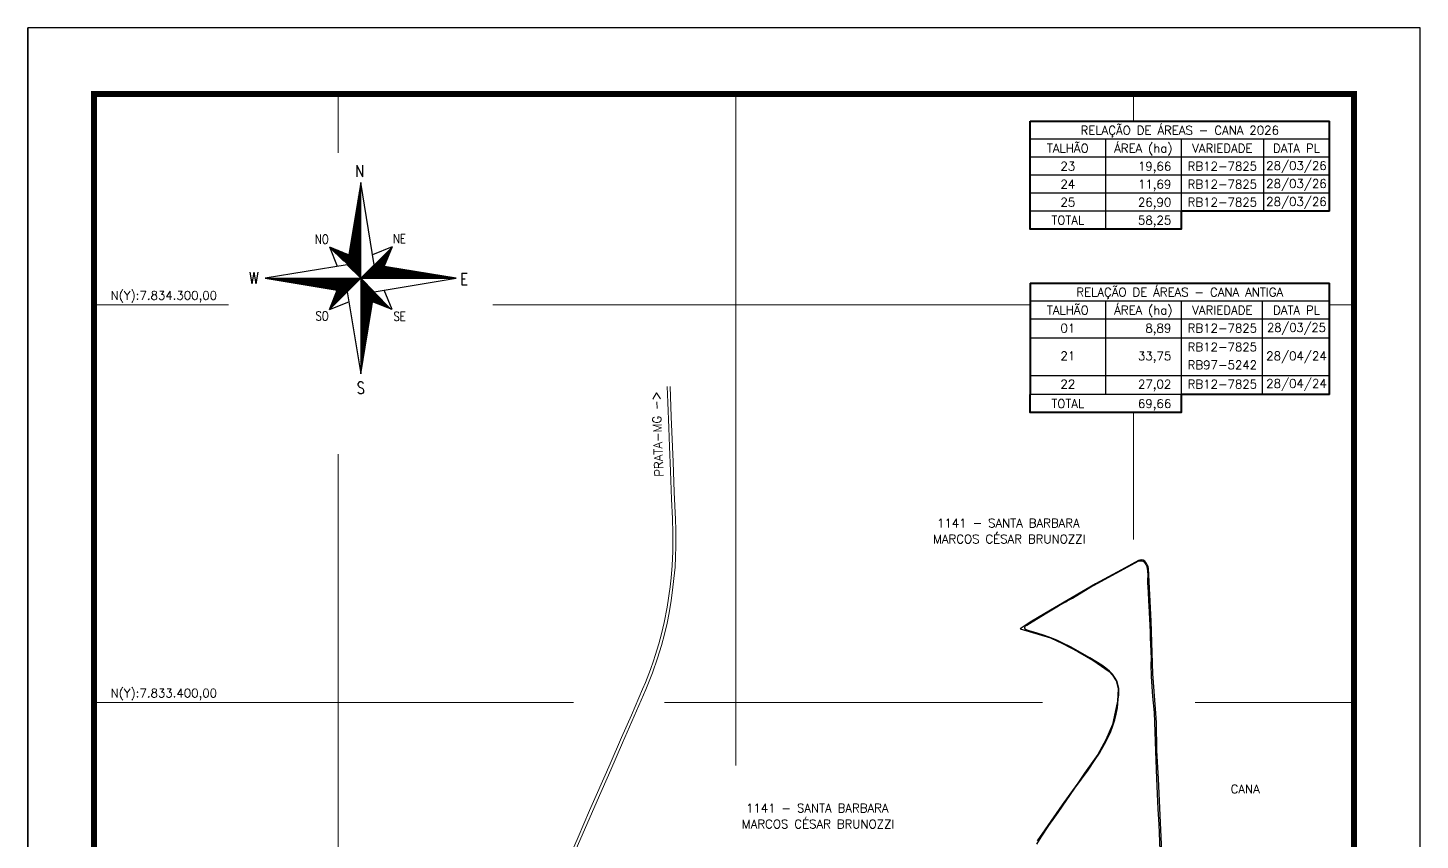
# Model space of a CAD drawing. Header units: inches. Extents: x 726698 to 729848, y 7830472 to 7834927.
# Drawn here: x 726698 to 729848, y 7833089 to 7834927 of the extents above; entities that cross this region are included whole.
import ezdxf
from ezdxf.enums import TextEntityAlignment as Align

# ---------------------------------------------------------------- set-up
doc = ezdxf.new("R2010")
doc.units = ezdxf.units.IN
doc.header["$MEASUREMENT"] = 0
doc.linetypes.add('LIN0', pattern=[0])
for name, color, linetype, lineweight in [('0114000627', 1, 'Continuous', 25), ('MALHA', 8, 'Continuous', 9), ('Margem', 5, 'Continuous', 25), ('RODOVIA', 1, 'Continuous', 25), ('TEXTO', 7, 'Continuous', 25), ('TG', 7, 'LIN0', 25)]:
    doc.layers.add(name, color=color, linetype=linetype, lineweight=lineweight)
for name, color, linetype in [('0114000627025', 5, 'Continuous'), ('CONFRONTANTES', 7, 'Continuous'), ('QUADRO_DE_AREAS_CANA_2026', 7, 'Continuous'), ('QUADRO_DE_AREAS_CANA_ANTIGA', 7, 'Continuous'), ('SETA_NORTE', 3, 'Continuous')]:
    doc.layers.add(name, color=color, linetype=linetype)
doc.styles.add('ROMANS', font='romans')
doc.styles.add('SIMPLEX', font='')
doc.styles.get('SIMPLEX').set_extended_font_data('simplex.shx')

# ---------------------------------------------------------------- blocks, each defined once
blk = doc.blocks.new('A$C309442C0')
at = {"layer": 'SETA_NORTE', "linetype": 'Continuous'}
h = blk.add_hatch(dxfattribs=at)
h.set_pattern_fill('ANSI31', color=256, scale=0.1375, angle=-90, style=0)
h.set_pattern_definition([(315, (-215853.3434, 13873.16845), (0.3086963042, 0.3086963042), [])])
h.paths.add_polyline_path([(73.5, 97.4), (74.7, 104.9), (60, 110.8)])
h = blk.add_hatch(dxfattribs=at)
h.set_pattern_fill('ANSI31', color=256, scale=0.1375, angle=180, style=0)
h.set_pattern_definition([(225, (13869.59828, 216024.21475), (0.3086963042, -0.3086963042), [])])
h.paths.add_polyline_path([(93.8, 97.4), (101.4, 96.2), (107.3, 110.8)])
h = blk.add_hatch(dxfattribs=at)
h.set_pattern_fill('ANSI31', color=256, scale=0.1375, style=0)
h.set_pattern_definition([(45, (-13702.2971, -215849.77324), (-0.3086963042, 0.3086963042), [])])
h.paths.add_polyline_path([(73.5, 77), (65.9, 78.3), (60, 63.6)])
h = blk.add_hatch(dxfattribs=at)
h.set_pattern_fill('ANSI31', color=256, scale=0.1375, angle=90, style=0)
h.set_pattern_definition([(135, (216020.6446, -13698.72693), (-0.3086963042, -0.3086963042), [])])
h.paths.add_polyline_path([(93.8, 77), (92.6, 69.5), (107.3, 63.6)])
for p, q in [((83.4, 157.5), (83.7, 157.8)), ((83.5, 158.3), (83.7, 158.4)), ((83.6, 159), (83.7, 159.1)), ((81.3, 145.3), (83.7, 147.6)), ((81.5, 146.1), (83.7, 148.2)), ((81.6, 146.8), (83.7, 148.9)), ((81.7, 147.6), (83.7, 149.5)), ((81.8, 148.3), (83.7, 150.1)), ((82, 149.1), (83.7, 150.8)), ((82.1, 149.9), (83.7, 151.4)), ((82.2, 150.6), (83.7, 152.1)), ((82.3, 151.4), (83.7, 152.7)), ((82.5, 152.2), (83.7, 153.3)), ((82.6, 152.9), (83.7, 154)), ((82.7, 153.7), (83.7, 154.6)), ((82.9, 154.4), (83.7, 155.2)), ((83, 155.2), (83.7, 155.9)), ((83.1, 156), (83.7, 156.5)), ((83.2, 156.7), (83.7, 157.2)), ((79.2, 132.3), (83.7, 136.8)), ((79.3, 133.1), (83.7, 137.4)), ((79.5, 133.8), (83.7, 138)), ((79.6, 134.6), (83.7, 138.7)), ((79.7, 135.4), (83.7, 139.3)), ((79.8, 136.1), (83.7, 140)), ((80, 136.9), (83.7, 140.6)), ((80.1, 137.7), (83.7, 141.2)), ((80.2, 138.4), (83.7, 141.9)), ((80.3, 139.2), (83.7, 142.5)), ((80.5, 139.9), (83.7, 143.1)), ((80.6, 140.7), (83.7, 143.8)), ((80.7, 141.5), (83.7, 144.4)), ((80.8, 142.2), (83.7, 145)), ((81, 143), (83.7, 145.7)), ((81.1, 143.8), (83.7, 146.3)), ((81.2, 144.5), (83.7, 147)), ((77.2, 120.1), (83.7, 126.6)), ((77.3, 120.9), (83.7, 127.2)), ((77.4, 121.6), (83.7, 127.8)), ((77.6, 122.4), (83.7, 128.5)), ((77.7, 123.2), (83.7, 129.1)), ((77.8, 123.9), (83.7, 129.8)), ((78, 124.7), (83.7, 130.4)), ((78.1, 125.5), (83.7, 131)), ((78.2, 126.2), (83.7, 131.7)), ((78.3, 127), (83.7, 132.3)), ((78.5, 127.7), (83.7, 132.9)), ((78.6, 128.5), (83.7, 133.6)), ((78.7, 129.3), (83.7, 134.2)), ((78.8, 130), (83.7, 134.9)), ((79, 130.8), (83.7, 135.5)), ((79.1, 131.6), (83.7, 136.1)), ((75.1, 107.2), (83.7, 115.7)), ((75.2, 107.9), (83.7, 116.4)), ((75.3, 108.7), (83.7, 117)), ((75.4, 109.4), (83.7, 117.7)), ((75.6, 110.2), (83.7, 118.3)), ((75.7, 111), (83.7, 118.9)), ((75.8, 111.7), (83.7, 119.6)), ((75.9, 112.5), (83.7, 120.2)), ((76.1, 113.3), (83.7, 120.8)), ((76.2, 114), (83.7, 121.5)), ((76.3, 114.8), (83.7, 122.1)), ((76.4, 115.5), (83.7, 122.8)), ((76.6, 116.3), (83.7, 123.4)), ((76.7, 117.1), (83.7, 124)), ((76.8, 117.8), (83.7, 124.7)), ((76.9, 118.6), (83.7, 125.3)), ((77.1, 119.4), (83.7, 125.9)), ((60, 110.8), (74.7, 104.9)), ((60, 110.8), (65.9, 96.2)), ((73.5, 97.3), (83.7, 107.5)), ((73.6, 98), (83.7, 108.1)), ((73.7, 98.8), (83.7, 108.7)), ((73.8, 99.5), (83.7, 109.4)), ((73.8, 97), (83.7, 106.8)), ((73.9, 100.3), (83.7, 110)), ((74.1, 101.1), (83.7, 110.6)), ((74.2, 101.8), (83.7, 111.3)), ((74.2, 96.7), (83.7, 106.2)), ((74.3, 102.6), (83.7, 111.9)), ((74.4, 103.3), (83.7, 112.6)), ((74.5, 96.4), (83.7, 105.6)), ((74.6, 104.1), (83.7, 113.2)), ((74.7, 104.9), (83.7, 113.8)), ((74.8, 105.6), (83.7, 114.5)), ((74.9, 106.4), (83.7, 115.1)), ((107.3, 110.8), (92.6, 104.9)), ((107.3, 110.8), (101.4, 96.2)), ((74.8, 96.1), (83.7, 104.9)), ((75.1, 95.7), (83.7, 104.3)), ((75.4, 95.4), (83.7, 103.6)), ((75.8, 95.1), (83.7, 103)), ((76.1, 94.8), (83.7, 102.4)), ((76.4, 94.5), (83.7, 101.7)), ((76.7, 94.2), (83.7, 101.1)), ((77, 93.8), (83.7, 100.5)), ((77.4, 93.5), (83.7, 99.8)), ((77.7, 93.2), (83.7, 99.2)), ((78, 92.9), (83.7, 98.5)), ((78.3, 92.6), (83.7, 97.9)), ((78.6, 92.2), (83.7, 97.3)), ((78.9, 91.9), (83.7, 96.6)), ((79.3, 91.6), (83.7, 96)), ((79.6, 91.3), (83.7, 95.4)), ((79.9, 91), (83.7, 94.7)), ((83.8, 87.2), (94, 97.4)), ((84.4, 87.2), (94.5, 97.3)), ((85.1, 87.2), (95.1, 97.2)), ((85.7, 87.2), (95.6, 97.1)), ((86.3, 87.2), (96.2, 97)), ((87, 87.2), (96.7, 96.9)), ((87.6, 87.2), (97.2, 96.9)), ((88.3, 87.2), (97.8, 96.8)), ((88.9, 87.2), (98.3, 96.7)), ((89.5, 87.2), (98.9, 96.6)), ((90.2, 87.2), (99.4, 96.5)), ((90.8, 87.2), (100, 96.4)), ((91.4, 87.2), (100.5, 96.3)), ((92.1, 87.2), (101.1, 96.2)), ((92.7, 87.2), (101.6, 96.1)), ((93.4, 87.2), (102.2, 96)), ((94, 87.2), (102.7, 96)), ((94.6, 87.2), (103.3, 95.9)), ((95.3, 87.2), (103.8, 95.8)), ((95.9, 87.2), (104.4, 95.7)), ((96.5, 87.2), (104.9, 95.6)), ((97.2, 87.2), (105.5, 95.5)), ((97.8, 87.2), (106, 95.4)), ((98.4, 87.2), (106.5, 95.3)), ((99.1, 87.2), (107.1, 95.2)), ((99.7, 87.2), (107.6, 95.1)), ((100.4, 87.2), (108.2, 95.1)), ((101, 87.2), (108.7, 95)), ((101.6, 87.2), (109.3, 94.9)), ((102.3, 87.2), (109.8, 94.8)), ((102.9, 87.2), (110.4, 94.7)), ((103.5, 87.2), (110.9, 94.6)), ((104.2, 87.2), (111.5, 94.5)), ((11.8, 87.2), (11.8, 87.2)), ((12.3, 87.1), (12.4, 87.2)), ((12.9, 87), (13.1, 87.2)), ((13.4, 86.9), (13.7, 87.2)), ((14, 86.8), (14.4, 87.2)), ((14.5, 86.7), (15, 87.2)), ((15.1, 86.6), (15.6, 87.2)), ((15.6, 86.6), (16.3, 87.2)), ((16.2, 86.5), (16.9, 87.2)), ((16.7, 86.4), (17.5, 87.2)), ((17.2, 86.3), (18.2, 87.2)), ((17.8, 86.2), (18.8, 87.2)), ((18.3, 86.1), (19.5, 87.2)), ((18.9, 86), (20.1, 87.2)), ((19.4, 85.9), (20.7, 87.2)), ((20, 85.8), (21.4, 87.2)), ((20.5, 85.7), (22, 87.2)), ((21.1, 85.7), (22.6, 87.2)), ((21.6, 85.6), (23.3, 87.2)), ((22.2, 85.5), (23.9, 87.2)), ((22.7, 85.4), (24.6, 87.2)), ((23.3, 85.3), (25.2, 87.2)), ((23.8, 85.2), (25.8, 87.2)), ((24.4, 85.1), (26.5, 87.2)), ((24.9, 85), (27.1, 87.2)), ((25.5, 84.9), (27.7, 87.2)), ((26, 84.8), (28.4, 87.2)), ((26.5, 84.8), (29, 87.2)), ((27.1, 84.7), (29.6, 87.2)), ((27.6, 84.6), (30.3, 87.2)), ((28.2, 84.5), (30.9, 87.2)), ((28.7, 84.4), (31.6, 87.2)), ((29.3, 84.3), (32.2, 87.2)), ((29.8, 84.2), (32.8, 87.2)), ((30.4, 84.1), (33.5, 87.2)), ((30.9, 84), (34.1, 87.2)), ((31.5, 83.9), (34.7, 87.2)), ((32, 83.9), (35.4, 87.2)), ((32.6, 83.8), (36, 87.2)), ((33.1, 83.7), (36.7, 87.2)), ((33.7, 83.6), (37.3, 87.2)), ((34.2, 83.5), (37.9, 87.2)), ((34.7, 83.4), (38.6, 87.2)), ((35.3, 83.3), (39.2, 87.2)), ((35.8, 83.2), (39.8, 87.2)), ((36.4, 83.1), (40.5, 87.2)), ((36.9, 83), (41.1, 87.2)), ((37.5, 83), (41.8, 87.2)), ((38, 82.9), (42.4, 87.2)), ((38.6, 82.8), (43, 87.2)), ((39.1, 82.7), (43.7, 87.2)), ((39.7, 82.6), (44.3, 87.2)), ((40.2, 82.5), (44.9, 87.2)), ((40.8, 82.4), (45.6, 87.2)), ((41.3, 82.3), (46.2, 87.2)), ((41.9, 82.2), (46.8, 87.2)), ((42.4, 82.1), (47.5, 87.2)), ((43, 82.1), (48.1, 87.2)), ((43.5, 82), (48.8, 87.2)), ((44, 81.9), (49.4, 87.2)), ((44.6, 81.8), (50, 87.2)), ((45.1, 81.7), (50.7, 87.2)), ((45.7, 81.6), (51.3, 87.2)), ((46.2, 81.5), (51.9, 87.2)), ((46.8, 81.4), (52.6, 87.2)), ((47.3, 81.3), (53.2, 87.2)), ((47.9, 81.2), (53.9, 87.2)), ((48.4, 81.2), (54.5, 87.2)), ((49, 81.1), (55.1, 87.2)), ((49.5, 81), (55.8, 87.2)), ((50.1, 80.9), (56.4, 87.2)), ((50.6, 80.8), (57, 87.2)), ((51.2, 80.7), (57.7, 87.2)), ((51.7, 80.6), (58.3, 87.2)), ((52.3, 80.5), (59, 87.2)), ((52.8, 80.4), (59.6, 87.2)), ((53.3, 80.3), (60.2, 87.2)), ((53.9, 80.3), (60.9, 87.2)), ((54.4, 80.2), (61.5, 87.2)), ((55, 80.1), (62.1, 87.2)), ((55.5, 80), (62.8, 87.2)), ((56.1, 79.9), (63.4, 87.2)), ((56.6, 79.8), (64, 87.2)), ((57.2, 79.7), (64.7, 87.2)), ((57.7, 79.6), (65.3, 87.2)), ((58.3, 79.5), (66, 87.2)), ((58.8, 79.4), (66.6, 87.2)), ((59.4, 79.4), (67.2, 87.2)), ((59.9, 79.3), (67.9, 87.2)), ((83.7, 87.2), (60, 63.6)), ((60.5, 79.2), (68.5, 87.2)), ((61, 79.1), (69.1, 87.2)), ((61.5, 79), (69.8, 87.2)), ((62.1, 78.9), (70.4, 87.2)), ((62.6, 78.8), (71.1, 87.2)), ((63.2, 78.7), (71.7, 87.2)), ((63.7, 78.6), (72.3, 87.2)), ((64.3, 78.5), (73, 87.2)), ((64.8, 78.4), (73.6, 87.2)), ((65.4, 78.4), (74.2, 87.2)), ((65.9, 78.3), (74.9, 87.2)), ((66.5, 78.2), (75.5, 87.2)), ((67, 78.1), (76.2, 87.2)), ((67.6, 78), (76.8, 87.2)), ((68.1, 77.9), (77.4, 87.2)), ((68.7, 77.8), (78.1, 87.2)), ((69.2, 77.7), (78.7, 87.2)), ((69.8, 77.6), (79.3, 87.2)), ((70.3, 77.5), (80, 87.2)), ((70.8, 77.5), (80.6, 87.2)), ((71.4, 77.4), (81.2, 87.2)), ((71.9, 77.3), (81.9, 87.2)), ((72.5, 77.2), (82.5, 87.2)), ((73, 77.1), (83.2, 87.2)), ((80.2, 90.7), (83.7, 94.1)), ((80.5, 90.3), (83.7, 93.4)), ((80.9, 90), (83.7, 92.8)), ((81.2, 89.7), (83.7, 92.2)), ((81.5, 89.4), (83.7, 91.5)), ((81.8, 89.1), (83.7, 90.9)), ((82.1, 88.7), (83.7, 90.3)), ((82.4, 88.4), (83.7, 89.6)), ((82.8, 88.1), (83.7, 89)), ((83.1, 87.8), (83.7, 88.4)), ((83.4, 87.5), (83.7, 87.7)), ((83.7, 87.1), (83.7, 87.1)), ((83.7, 86.4), (84, 86.8)), ((83.7, 85.8), (84.4, 86.5)), ((83.7, 85.2), (84.7, 86.2)), ((83.7, 84.5), (85, 85.9)), ((83.7, 83.9), (85.3, 85.6)), ((83.7, 83.3), (85.6, 85.2)), ((83.7, 82.6), (86, 84.9)), ((83.7, 82), (86.3, 84.6)), ((83.7, 81.3), (86.6, 84.3)), ((104.8, 87.2), (112, 94.4)), ((105.5, 87.2), (112.6, 94.3)), ((106.1, 87.2), (113.1, 94.2)), ((106.7, 87.2), (113.7, 94.1)), ((107.4, 87.2), (114.2, 94.1)), ((108, 87.2), (114.8, 94)), ((108.6, 87.2), (115.3, 93.9)), ((109.3, 87.2), (115.8, 93.8)), ((109.9, 87.2), (116.4, 93.7)), ((110.6, 87.2), (116.9, 93.6)), ((111.2, 87.2), (117.5, 93.5)), ((111.8, 87.2), (118, 93.4)), ((112.5, 87.2), (118.6, 93.3)), ((113.1, 87.2), (119.1, 93.2)), ((113.7, 87.2), (119.7, 93.2)), ((114.4, 87.2), (120.2, 93.1)), ((115, 87.2), (120.8, 93)), ((115.6, 87.2), (121.3, 92.9)), ((116.3, 87.2), (121.9, 92.8)), ((116.9, 87.2), (122.4, 92.7)), ((117.6, 87.2), (123, 92.6)), ((118.2, 87.2), (123.5, 92.5)), ((118.8, 87.2), (124, 92.4)), ((119.5, 87.2), (124.6, 92.3)), ((120.1, 87.2), (125.1, 92.3)), ((120.7, 87.2), (125.7, 92.2)), ((121.4, 87.2), (126.2, 92.1)), ((122, 87.2), (126.8, 92)), ((122.7, 87.2), (127.3, 91.9)), ((123.3, 87.2), (127.9, 91.8)), ((123.9, 87.2), (128.4, 91.7)), ((124.6, 87.2), (129, 91.6)), ((125.2, 87.2), (129.5, 91.5)), ((125.8, 87.2), (130.1, 91.4)), ((126.5, 87.2), (130.6, 91.4)), ((127.1, 87.2), (131.2, 91.3)), ((127.8, 87.2), (131.7, 91.2)), ((128.4, 87.2), (132.3, 91.1)), ((129, 87.2), (132.8, 91)), ((129.7, 87.2), (133.3, 90.9)), ((130.3, 87.2), (133.9, 90.8)), ((130.9, 87.2), (134.4, 90.7)), ((131.6, 87.2), (135, 90.6)), ((132.2, 87.2), (135.5, 90.5)), ((132.8, 87.2), (136.1, 90.5)), ((133.5, 87.2), (136.6, 90.4)), ((134.1, 87.2), (137.2, 90.3)), ((134.8, 87.2), (137.7, 90.2)), ((135.4, 87.2), (138.3, 90.1)), ((136, 87.2), (138.8, 90)), ((136.7, 87.2), (139.4, 89.9)), ((137.3, 87.2), (139.9, 89.8)), ((137.9, 87.2), (140.5, 89.7)), ((138.6, 87.2), (141, 89.6)), ((139.2, 87.2), (141.6, 89.6)), ((139.9, 87.2), (142.1, 89.5)), ((140.5, 87.2), (142.6, 89.4)), ((141.1, 87.2), (143.2, 89.3)), ((141.8, 87.2), (143.7, 89.2)), ((142.4, 87.2), (144.3, 89.1)), ((143, 87.2), (144.8, 89)), ((143.7, 87.2), (145.4, 88.9)), ((144.3, 87.2), (145.9, 88.8)), ((144.9, 87.2), (146.5, 88.7)), ((145.6, 87.2), (147, 88.7)), ((146.2, 87.2), (147.6, 88.6)), ((146.9, 87.2), (148.1, 88.5)), ((147.5, 87.2), (148.7, 88.4)), ((148.1, 87.2), (149.2, 88.3)), ((148.8, 87.2), (149.8, 88.2)), ((149.4, 87.2), (150.3, 88.1)), ((150, 87.2), (150.8, 88)), ((150.7, 87.2), (151.4, 87.9)), ((151.3, 87.2), (151.9, 87.8)), ((152, 87.2), (152.5, 87.8)), ((152.6, 87.2), (153, 87.7)), ((153.2, 87.2), (153.6, 87.6)), ((153.9, 87.2), (154.1, 87.5)), ((154.5, 87.2), (154.7, 87.4)), ((155.1, 87.2), (155.2, 87.3)), ((60, 63.6), (65.9, 78.3)), ((83.7, 80.7), (86.9, 84)), ((83.7, 80.1), (87.2, 83.6)), ((83.7, 79.4), (87.5, 83.3)), ((83.7, 78.8), (87.9, 83)), ((83.7, 78.2), (88.2, 82.7)), ((83.7, 77.5), (88.5, 82.4)), ((83.7, 76.9), (88.8, 82.1)), ((83.7, 76.2), (89.1, 81.7)), ((83.7, 75.6), (89.5, 81.4)), ((83.7, 75), (89.8, 81.1)), ((83.7, 74.3), (90.1, 80.8)), ((83.7, 73.7), (90.4, 80.5)), ((83.7, 73.1), (90.7, 80.1)), ((83.7, 72.4), (91, 79.8)), ((83.7, 71.8), (91.4, 79.5)), ((83.7, 71.2), (91.7, 79.2)), ((83.7, 70.5), (92, 78.9)), ((83.7, 69.9), (92.3, 78.5)), ((83.7, 69.2), (92.6, 78.2)), ((83.7, 68.6), (93, 77.9)), ((83.7, 68), (93.3, 77.6)), ((83.7, 67.3), (93.6, 77.3)), ((83.7, 66.7), (93.8, 76.9)), ((83.7, 66.1), (93.7, 76.1)), ((83.7, 65.4), (93.6, 75.3)), ((83.7, 64.8), (93.4, 74.6)), ((83.7, 64.1), (93.3, 73.8)), ((107.3, 63.6), (101.4, 78.3)), ((60, 63.6), (74.7, 69.5)), ((83.7, 63.5), (93.2, 73)), ((83.7, 62.9), (93.1, 72.3)), ((83.7, 62.2), (92.9, 71.5)), ((83.7, 61.6), (92.8, 70.8)), ((83.7, 61), (92.7, 70)), ((83.7, 60.3), (92.6, 69.2)), ((83.7, 59.7), (92.4, 68.5)), ((83.7, 59), (92.3, 67.7)), ((83.7, 58.4), (92.2, 66.9)), ((83.7, 57.8), (92.1, 66.2)), ((83.7, 57.1), (91.9, 65.4)), ((83.7, 56.5), (91.8, 64.7)), ((83.7, 55.9), (91.7, 63.9)), ((83.7, 55.2), (91.6, 63.1)), ((107.3, 63.6), (92.6, 69.5)), ((83.7, 54.6), (91.4, 62.4)), ((83.7, 54), (91.3, 61.6)), ((83.7, 53.3), (91.2, 60.8)), ((83.7, 52.7), (91.1, 60.1)), ((83.7, 52), (90.9, 59.3)), ((83.7, 51.4), (90.8, 58.6)), ((83.7, 50.8), (90.7, 57.8)), ((83.7, 50.1), (90.5, 57)), ((83.7, 49.5), (90.4, 56.3)), ((83.7, 48.9), (90.3, 55.5)), ((83.7, 48.2), (90.2, 54.7)), ((83.7, 47.6), (90, 54)), ((83.7, 46.9), (89.9, 53.2)), ((83.7, 46.3), (89.8, 52.5)), ((83.7, 45.7), (89.7, 51.7)), ((83.7, 45), (89.5, 50.9)), ((83.7, 44.4), (89.4, 50.2)), ((83.7, 43.8), (89.3, 49.4)), ((83.7, 43.1), (89.2, 48.6)), ((83.7, 42.5), (89, 47.9)), ((83.7, 41.8), (88.9, 47.1)), ((83.7, 41.2), (88.8, 46.3)), ((83.7, 40.6), (88.7, 45.6)), ((83.7, 39.9), (88.5, 44.8)), ((83.7, 39.3), (88.4, 44.1)), ((83.7, 38.7), (88.3, 43.3)), ((83.7, 38), (88.2, 42.5)), ((83.7, 37.4), (88, 41.8)), ((83.7, 36.8), (87.9, 41)), ((83.7, 36.1), (87.8, 40.2)), ((83.7, 35.5), (87.7, 39.5)), ((83.7, 34.8), (87.5, 38.7)), ((83.7, 34.2), (87.4, 38)), ((83.7, 33.6), (87.3, 37.2)), ((83.7, 32.9), (87.2, 36.4)), ((83.7, 32.3), (87, 35.7)), ((83.7, 31.7), (86.9, 34.9)), ((83.7, 31), (86.8, 34.1)), ((83.7, 30.4), (86.7, 33.4)), ((83.7, 29.7), (86.5, 32.6)), ((83.7, 29.1), (86.4, 31.9)), ((83.7, 28.5), (86.3, 31.1)), ((83.7, 27.8), (86.2, 30.3)), ((83.7, 27.2), (86, 29.6)), ((83.7, 26.6), (85.9, 28.8)), ((83.7, 25.9), (85.8, 28)), ((83.7, 25.3), (85.6, 27.3)), ((83.7, 24.6), (85.5, 26.5)), ((83.7, 24), (85.4, 25.8)), ((83.7, 23.4), (85.3, 25)), ((83.7, 22.7), (85.1, 24.2)), ((83.7, 22.1), (85, 23.5)), ((83.7, 21.5), (84.9, 22.7)), ((83.7, 20.8), (84.8, 21.9)), ((83.7, 20.2), (84.6, 21.2)), ((83.7, 19.6), (84.5, 20.4)), ((83.7, 18.9), (84.4, 19.7)), ((83.7, 18.3), (84.3, 18.9)), ((83.7, 17.6), (84.1, 18.1)), ((83.7, 17), (84, 17.4)), ((83.7, 16.4), (83.9, 16.6)), ((83.7, 15.7), (83.8, 15.8))]:
    blk.add_line(p, q, dxfattribs=at)
blk.add_lwpolyline([(93.8, 77), (155.7, 87.2), (93.8, 97.4), (83.7, 159.3), (73.5, 97.4), (11.6, 87.2), (73.5, 77), (83.7, 15.1)], close=True, dxfattribs=at)
for points in [[(83.7, 87.2), (83.7, 159.3)], [(83.7, 87.2), (73.5, 97.4)], [(83.7, 87.2), (93.8, 97.4)], [(11.6, 87.2), (155.7, 87.2)], [(83.7, 87.2), (73.5, 77)], [(83.7, 87.2), (93.8, 77)], [(83.7, 87.2), (83.7, 15.1)]]:
    blk.add_lwpolyline(points, dxfattribs=at)
at = {"layer": 'SETA_NORTE', "color": 7, "lineweight": 30, "style": 'ROMANS', "width": 0.8}
for s, height, p in [('N ', 8.94, (79.5, 163.6)), ('NO', 6.88, (49.1, 113.2)), ('NE', 6.87, (108, 113.7)), ('W', 8.94, (-0.7, 82.9)), ('E', 8.94, (158.6, 82.1)), ('SO', 6.88, (49.5, 55.3)), ('SE', 6.87, (108.3, 55)), ('S', 8.94, (80.6, 0))]:
    blk.add_text(s, height=height, dxfattribs=at).set_placement(p)

msp = doc.modelspace()

# ---------------------------------------------------------------- linework, layer by layer
at = {"layer": '0114000627'}
msp.add_lwpolyline([(729265.8, 7833013.1), (729256.1, 7833227.1), (729252.5, 7833291.4), (729251.9, 7833355.1), (729249.8, 7833386.1), (729243.5, 7833465.3), (729239.4, 7833584.5), (729233.8, 7833703.4), (729233, 7833708.1), (729230.8, 7833712), (729227.7, 7833716.9), (729225.2, 7833719.9), (729221.9, 7833722.1), (729217.3, 7833722.8), (729211.1, 7833721.5), (729172.8, 7833700.6), (729113.6, 7833668.8), (728998.8, 7833601.7), (728965.7, 7833581.9), (728954.2, 7833574.7), (728943.4, 7833567), (729011.7, 7833546.2), (729038.7, 7833533.8), (729073.7, 7833515.5), (729107.7, 7833495.8), (729144.3, 7833470.1), (729152.5, 7833462), (729160.2, 7833448.8), (729164.7, 7833431.3), (729163.2, 7833403.2), (729152.5, 7833350.5), (729137.3, 7833315.7), (729118.7, 7833282.4), (729088.9, 7833240.1), (729073.4, 7833217.5), (729055.9, 7833192.9), (729038.6, 7833168.3), (728998.7, 7833111.6), (728981.7, 7833087.1)], dxfattribs=at)
at = {"layer": '0114000627025'}
msp.add_lwpolyline([(728980.7, 7833079.5), (728990.7, 7833095.7), (729008.4, 7833121.4), (729021.8, 7833140.3), (729029.3, 7833150.9), (729067.3, 7833206.1), (729096.9, 7833247), (729111.8, 7833268.6), (729122.4, 7833285.1), (729127.6, 7833293.7), (729137.2, 7833311.2), (729143.4, 7833323.4), (729148.3, 7833334.2), (729153.1, 7833347.1), (729157.4, 7833360.9), (729160.5, 7833373.7), (729163.2, 7833388.2), (729165.3, 7833407.5), (729166.2, 7833416.8), (729166.6, 7833422), (729166.7, 7833429.1), (729166.3, 7833432.4), (729165.7, 7833435.6), (729162.8, 7833447.4), (729158.5, 7833455.3), (729152.1, 7833464.2), (729145.5, 7833471.3), (729137.3, 7833478.1), (729128.1, 7833484.4), (729100.9, 7833500.9), (729058.4, 7833525.2), (729036.8, 7833536), (729026, 7833541.1), (729014.8, 7833545.9), (728998.3, 7833552), (728979.1, 7833558.1), (728966.1, 7833561.6), (728959, 7833563.9), (728957.4, 7833564.5), (728955.9, 7833565.1), (728955.6, 7833565.3), (728955.2, 7833565.6), (728954.9, 7833565.8), (728954.7, 7833566.1), (728954.5, 7833566.3), (728954.4, 7833566.7), (728954.2, 7833567.2), (728954, 7833567.9), (728954, 7833568.5), (728954, 7833569.2), (728954, 7833570), (728954.1, 7833570.7), (728954.2, 7833571.4), (728954.4, 7833572.1), (728954.6, 7833572.5), (728954.8, 7833572.9), (728955.7, 7833573.7), (728958.3, 7833575.5), (728979.9, 7833588.6), (729003.6, 7833603.2), (729022.7, 7833614.3), (729029.7, 7833619), (729032.1, 7833620.3), (729046.3, 7833628.1), (729049.6, 7833630.4), (729061.6, 7833636.2), (729100.9, 7833660.2), (729212, 7833720.4), (729214.1, 7833720.8), (729215.9, 7833721), (729218.4, 7833720.8), (729220.7, 7833720), (729222.4, 7833718.9), (729223.8, 7833717.6), (729226.4, 7833714.5), (729227.9, 7833712.2), (729229, 7833709.7), (729230.6, 7833703.1), (729231.3, 7833697.2), (729232.3, 7833688.8), (729232.3, 7833685.4), (729231.6, 7833680.1), (729231.7, 7833672), (729232.5, 7833649.7), (729233.6, 7833630), (729234.1, 7833619), (729237.2, 7833560), (729237.4, 7833545.6), (729238.1, 7833532.6), (729239.4, 7833499.2), (729239.1, 7833486), (729239.8, 7833459.2), (729242.8, 7833413.7), (729246.2, 7833377.3), (729249.2, 7833289.8), (729252, 7833227.9), (729255.1, 7833158.9), (729256.8, 7833124.1), (729260.8, 7833026.4)], dxfattribs=at)
at = {"layer": 'MALHA'}
for points in [[(727400, 7834644.2), (727400, 7834777)], [(728300, 7833257.5), (728300, 7834777)], [(729200, 7834715.6), (729200, 7834777)], [(726848.2, 7834300), (727152.1, 7834300)], [(727750.3, 7834300), (728965.7, 7834300)], [(729642.8, 7834300), (729698.2, 7834300)], [(729200, 7833768.8), (729200, 7834056.2)], [(727400, 7832118.5), (727400, 7833961.8)], [(726848.2, 7833400), (727932.4, 7833400)], [(728138.4, 7833400), (728993.9, 7833400)], [(729339.3, 7833400), (729698.2, 7833400)]]:
    msp.add_lwpolyline(points, dxfattribs=at)
at = {"layer": 'Margem', "color": 174, "linetype": 'LIN0'}
msp.add_line((726698.2, 7830472), (726698.2, 7834927), dxfattribs=at)
at = {"layer": 'Margem', "color": 174, "linetype": 'LIN0', "flags": 128}
msp.add_lwpolyline([(729848.2, 7830472), (729848.2, 7834927), (726698.2, 7834927), (726698.2, 7830472)], close=True, dxfattribs=at)
at = {"layer": 'QUADRO_DE_AREAS_CANA_2026', "color": 174, "linetype": 'ByBlock', "lineweight": 40}
for p, q in [((728965.7, 7834471.3), (728965.7, 7834715.6)), ((728965.7, 7834715.6), (729642.8, 7834715.6)), ((729642.8, 7834512), (729642.8, 7834715.6))]:
    msp.add_line(p, q, dxfattribs=at)
at = {"layer": 'QUADRO_DE_AREAS_CANA_2026', "linetype": 'Continuous'}
for p, q in [((729642.8, 7834674.9), (728965.7, 7834674.9)), ((729136.5, 7834674.9), (729136.5, 7834634.1)), ((729307.3, 7834674.9), (729307.3, 7834634.1)), ((729494.1, 7834674.9), (729494.1, 7834634.1)), ((729642.8, 7834634.1), (728965.7, 7834634.1)), ((729136.5, 7834634.1), (729136.5, 7834471.3)), ((729307.3, 7834634.1), (729307.3, 7834512)), ((729494.1, 7834634.1), (729494.1, 7834512)), ((729642.8, 7834593.4), (728965.7, 7834593.4)), ((729642.8, 7834593.4), (728965.7, 7834593.4)), ((729642.8, 7834552.7), (728965.7, 7834552.7)), ((729307.3, 7834512), (728965.7, 7834512))]:
    msp.add_line(p, q, dxfattribs=at)
at = {"layer": 'QUADRO_DE_AREAS_CANA_2026', "color": 174, "linetype": 'ByBlock', "lineweight": 40}
msp.add_lwpolyline([(729642.8, 7834512), (729307.3, 7834512), (729307.3, 7834471.3), (728965.7, 7834471.3), (728965.7, 7834512)], dxfattribs=at)
at = {"layer": 'QUADRO_DE_AREAS_CANA_ANTIGA', "color": 174, "linetype": 'ByBlock', "lineweight": 40}
for p, q in [((728965.7, 7834349.2), (728965.7, 7834096.9)), ((728965.7, 7834349.2), (729642.8, 7834349.2)), ((729642.8, 7834096.9), (729642.8, 7834349.2))]:
    msp.add_line(p, q, dxfattribs=at)
at = {"layer": 'QUADRO_DE_AREAS_CANA_ANTIGA', "linetype": 'Continuous'}
for p, q in [((729642.8, 7834308.5), (728965.7, 7834308.5)), ((729136.5, 7834308.5), (729136.5, 7834096.9)), ((729307.3, 7834308.5), (729307.3, 7834096.9)), ((729490.6, 7834308.5), (729490.6, 7834096.9)), ((729642.8, 7834267.7), (728965.7, 7834267.7)), ((729642.8, 7834225), (728965.7, 7834225)), ((729642.8, 7834139.6), (728965.7, 7834139.6)), ((729307.3, 7834096.9), (728965.7, 7834096.9))]:
    msp.add_line(p, q, dxfattribs=at)
at = {"layer": 'QUADRO_DE_AREAS_CANA_ANTIGA', "color": 174, "linetype": 'ByBlock', "lineweight": 40}
msp.add_lwpolyline([(729642.8, 7834096.9), (729307.3, 7834096.9), (729307.3, 7834056.2), (728965.7, 7834056.2), (728965.7, 7834096.9)], dxfattribs=at)
at = {"layer": 'RODOVIA', "lineweight": 0}
for points in [[(728151.1, 7834115.4), (728153.9, 7834046.3), (728158.1, 7833945.1), (728160.7, 7833875.8), (728163.2, 7833814.6), (728164, 7833791.7), (728164.2, 7833769.8), (728164.2, 7833753.6), (728163.5, 7833730.1), (728162.4, 7833706.1), (728160, 7833680.7), (728157, 7833654.7), (728153.9, 7833630.6), (728149.1, 7833602.9), (728144.5, 7833579.3), (728138.8, 7833554.8), (728131.9, 7833529.4), (728122.7, 7833500.2), (728111.2, 7833467.5), (728096.1, 7833429.4), (728075.3, 7833380.9), (728043.4, 7833308.5), (728016.9, 7833247.5), (727986.5, 7833177.7), (727904.8, 7832991)], [(727906.1, 7833010.4), (727943.1, 7833095.5), (727969.2, 7833155.4), (727984.2, 7833189.5), (728015.6, 7833261.4), (728041.6, 7833320.6), (728063.9, 7833371.8), (728089.1, 7833430.5), (728095.3, 7833445.3), (728106.8, 7833474.5), (728113.7, 7833494.2), (728117.8, 7833506.5), (728125.6, 7833532.6), (728131.8, 7833555.5), (728138, 7833581.5), (728144.6, 7833615.5), (728151.5, 7833662.1), (728153.8, 7833682.3), (728156, 7833710.1), (728157.3, 7833741.6), (728157.4, 7833783.2), (728156.6, 7833816.7), (728154.7, 7833860.3), (728152.2, 7833923.5), (728150.1, 7833979.7), (728148.2, 7834021.4), (728145.9, 7834078.9), (728144.6, 7834115.4)]]:
    msp.add_lwpolyline(points, dxfattribs=at).dxf.unprotected_set("ltscale", 0)
at = {"layer": 'TG', "color": 174, "linetype": 'LIN0', "const_width": 13.6}
msp.add_lwpolyline([(729698.2, 7830973.6), (729698.2, 7834777), (726848.2, 7834777), (726848.2, 7830973.6)], close=True, dxfattribs=at)

# ---------------------------------------------------------------- block references
at = {"layer": 'SETA_NORTE', "linetype": 'ByBlock', "xscale": 3, "yscale": 3, "zscale": 3}
msp.add_blockref('A$C309442C0', (727200.5, 7834098.7), dxfattribs=at)

# ---------------------------------------------------------------- texts
at = {"layer": 'CONFRONTANTES', "linetype": 'Continuous', "style": 'SIMPLEX'}
msp.add_text('PRATA-MG ->', height=19.5, rotation=92.2663, dxfattribs=at).set_placement((728122.6, 7834007.5), align=Align.MIDDLE_CENTER)
for s, p in [('1141 - SANTA BARBARA', (728755.3, 7833796.5)), ('MARCOS CÉSAR BRUNOZZI', (728746, 7833760.3)), ('1141 - SANTA BARBARA', (728322.9, 7833151.4)), ('MARCOS CÉSAR BRUNOZZI', (728313.6, 7833115.2))]:
    msp.add_text(s, height=19.5, dxfattribs=at).set_placement(p)
at = {"layer": 'MALHA', "style": 'SIMPLEX'}
for s, p in [('N(Y):7.834.300,00', (727005.9, 7834321.4)), ('N(Y):7.833.400,00', (727005.9, 7833421.4))]:
    msp.add_text(s, height=19.5, dxfattribs=at).set_placement(p, align=Align.MIDDLE_CENTER)
at = {"layer": 'QUADRO_DE_AREAS_CANA_2026', "linetype": 'Continuous', "style": 'SIMPLEX'}
for s, p in [('RELAÇÃO DE ÁREAS - CANA 2026', (729304.3, 7834695.2)), ('TALHÃO', (729051.1, 7834654.5)), ('ÁREA (ha)', (729221.9, 7834654.5)), ('VARIEDADE', (729400.7, 7834654.5)), ('DATA PL', (729568.4, 7834654.5)), ('23', (729051.1, 7834613.8)), ('RB12-7825', (729400.7, 7834613.8)), ('28/03/26', (729568.4, 7834615.1)), ('28/03/26', (729568.4, 7834574.4)), ('24', (729051.1, 7834573.1)), ('RB12-7825', (729400.7, 7834573.1)), ('25', (729051.1, 7834532.4)), ('RB12-7825', (729400.7, 7834532.4)), ('28/03/26', (729568.4, 7834533.7)), ('TOTAL', (729051.1, 7834491.7))]:
    msp.add_text(s, height=19.5, dxfattribs=at).set_placement(p, align=Align.MIDDLE_CENTER)
for s, p in [('19,66', (729285.1, 7834603.9)), ('11,69', (729285.1, 7834563.2)), ('26,90', (729285.1, 7834522.5)), ('58,25', (729285.1, 7834481.8))]:
    msp.add_text(s, height=19.5, dxfattribs=at).set_placement(p, align=Align.RIGHT)
at = {"layer": 'QUADRO_DE_AREAS_CANA_ANTIGA', "linetype": 'Continuous', "style": 'SIMPLEX'}
for s, p in [('RELAÇÃO DE ÁREAS - CANA ANTIGA', (729304.3, 7834328.8)), ('TALHÃO', (729051.1, 7834288.1)), ('ÁREA (ha)', (729221.9, 7834288.1)), ('VARIEDADE', (729400.7, 7834288.1)), ('DATA PL', (729568.5, 7834288.1)), ('01', (729051.1, 7834247.4)), ('RB12-7825', (729400.7, 7834247.4)), ('RB12-7825', (729400.7, 7834204.7)), ('21', (729051.1, 7834184.5)), ('28/04/24', (729568.4, 7834184.4)), ('RB97-5242', (729400.7, 7834164)), ('22', (729051.1, 7834120.6)), ('RB12-7825', (729400.7, 7834120.6)), ('28/04/24', (729568.4, 7834122)), ('TOTAL', (729051.1, 7834076.5))]:
    msp.add_text(s, height=19.5, dxfattribs=at).set_placement(p, align=Align.MIDDLE_CENTER)
for s, p in [('8,89', (729285.1, 7834237.5)), ('33,75', (729285.1, 7834174.6)), ('27,02', (729285.1, 7834110.8)), ('69,66', (729285.1, 7834066.7))]:
    msp.add_text(s, height=19.5, dxfattribs=at).set_placement(p, align=Align.RIGHT)
at = {"layer": 'QUADRO_DE_AREAS_CANA_ANTIGA', "linetype": 'Continuous', "style": 'SIMPLEX', "width": 0.97}
msp.add_text('28/03/25', height=19.5, dxfattribs=at).set_placement((729568.4, 7834248.7), align=Align.MIDDLE_CENTER)
at = {"layer": 'TEXTO', "linetype": 'Continuous', "style": 'SIMPLEX'}
msp.add_text('CANA', height=19.5, dxfattribs=at).set_placement((729452.3, 7833204.3), align=Align.MIDDLE_CENTER)

doc.saveas('drawing.dxf')
